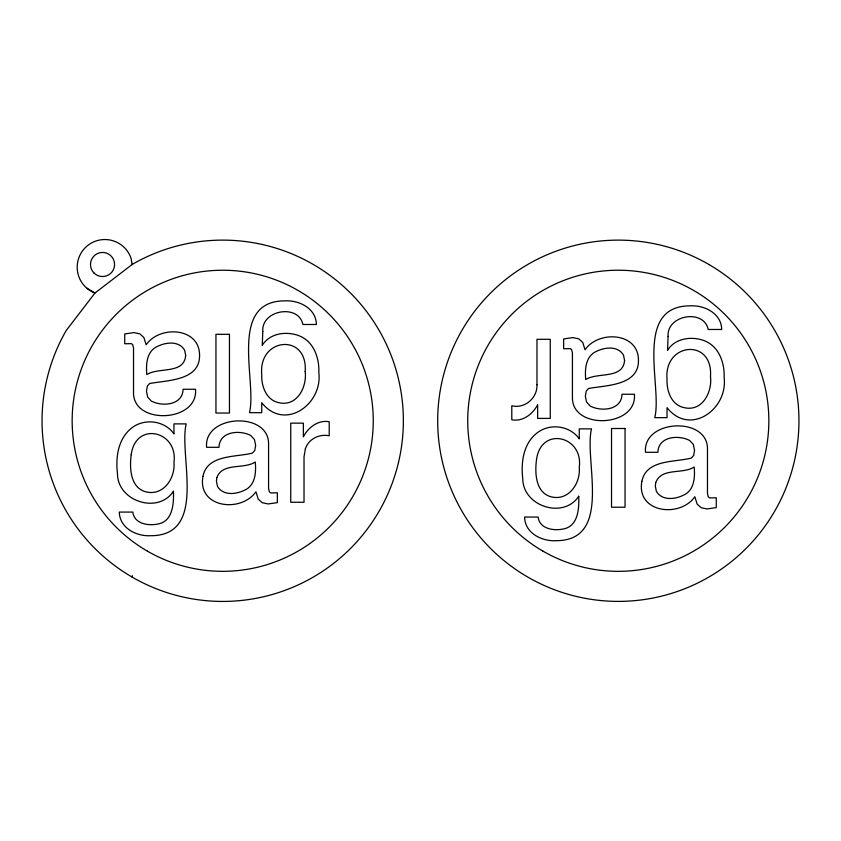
<?xml version="1.0" encoding="UTF-8"?>
<svg xmlns="http://www.w3.org/2000/svg" width="841" height="841" viewBox="0 0 841 841"><rect width="100%" height="100%" fill="white"/><g stroke="black" fill="none" stroke-linecap="round" stroke-linejoin="round"><path stroke-width="1.26" d="M86.833 288.179L94.959 293.036L132.384 264.316A180.657 180.657 0 0 1 400.621 389.404A180.657 180.657 0 0 1 191.338 598.687A180.657 180.657 0 0 1 66.25 330.45L94.959 293.036A27.658 27.658 0 0 1 85.729 247.222A27.658 27.658 0 0 1 131.101 258.429L132.1 264.537M173.435 491.249C173.877 503.465 173.015 521.431 157.824 524.038C148.216 526.056 134.203 523.859 132.815 512.074L119.296 512.074C119.559 528.032 136.305 536.442 150.539 535.717C208.158 535.906 178.45 455.076 186.218 423.885L173.961 423.885L173.961 433.861C164.594 420.468 144.337 417.956 131.68 428.016C117.992 438.687 115.522 457.515 117.467 473.704C117.519 501.32 158.266 514.534 173.435 491.249M262.791 331.491L262.266 345.315C269.73 333.152 286.234 330.986 298.755 335.633C313.693 341.173 319.464 357.877 318.834 372.647C322.818 404.164 284.752 431.717 261.74 402.713L261.74 412.679L249.483 412.679C257.251 381.488 227.543 300.658 285.162 300.857C299.396 300.121 316.142 308.542 316.405 324.489L302.886 324.489C298.65 303.548 261.13 309.919 262.791 331.491M578.734 496.232C579.176 508.458 578.314 526.424 563.123 529.021C553.515 531.039 539.502 528.842 538.114 517.057L524.595 517.057C524.858 533.015 541.604 541.436 555.838 540.7C613.457 540.889 583.749 460.059 591.517 428.868L579.26 428.868L579.26 438.844C569.893 425.462 549.636 422.939 536.979 433.01C523.291 443.67 520.821 462.497 522.766 478.687C522.818 506.314 563.565 519.517 578.734 496.232M668.09 336.474L667.565 350.308C675.029 338.135 691.533 335.969 704.054 340.616C718.992 346.156 724.763 362.86 724.133 377.63C728.117 409.157 690.051 436.71 667.039 407.696L667.039 417.662L654.782 417.662C662.55 386.482 632.842 305.64 690.461 305.84C704.695 305.104 721.441 313.525 721.704 329.472L708.185 329.472C703.949 308.542 666.429 314.902 668.09 336.474M131.207 454.739C129.43 467.995 130.218 488.011 146.197 491.922C163.543 496.053 175.464 478.035 173.961 462.371C178.313 430.991 135.622 420.689 131.207 454.739M305.178 371.543C307.175 387.091 296.926 407.076 278.76 402.639C266.019 400.043 261.183 385.788 261.74 374.203C258.418 337.357 308.006 332.847 305.178 371.543M536.505 459.733C534.729 472.978 535.517 492.994 551.496 496.905C568.842 501.036 580.763 483.018 579.26 467.354C583.612 435.974 540.921 425.672 536.505 459.733M710.477 376.526C712.474 392.085 702.224 412.058 684.059 407.622C671.318 405.026 666.482 390.771 667.039 379.186C663.717 342.34 713.305 337.83 710.477 376.526M199.559 355.07C200.19 380.794 167.306 380.206 149.645 383.507L147.333 386.093L146.45 391.181L147.659 397.047L151.285 401.041C162.366 406.939 182.76 405.225 183.086 389.267L195.49 389.267C198.529 421.909 134.329 425.409 133.519 393.472L133.519 347.901L132.678 344.579L131.354 343.643L124.731 343.769L124.731 333.94L133.887 332.615L139.816 333.835L143.864 337.493L146.155 344.799C159.496 325.215 199.517 327.223 199.559 355.07M202.975 476.3C197.067 507.733 240.799 513.315 255.937 491.764L258.229 499.081L262.276 502.729L268.205 503.948L277.362 502.624L277.362 492.794L270.739 492.931L269.425 491.985L268.573 488.663L268.573 443.091C267.764 411.154 203.575 414.666 206.602 447.296L219.007 447.296C219.343 431.338 239.727 429.625 250.807 435.522L254.434 439.517L255.643 445.383L254.76 450.482L252.447 453.057C235.985 457.462 207.412 454.161 202.975 476.3M638.456 360.053C639.097 385.777 606.214 385.189 588.553 388.489L586.24 391.076L585.357 396.174L586.566 402.03L590.193 406.035C601.273 411.922 621.657 410.208 621.993 394.25L634.398 394.25C637.425 426.892 573.236 430.392 572.427 398.466L572.427 352.894L571.575 349.562L570.261 348.626L563.638 348.752L563.638 338.934L572.795 337.598L578.724 338.818L582.771 342.476L585.063 349.782C598.393 330.198 638.424 332.206 638.456 360.053M641.872 481.294C635.975 512.716 679.696 518.298 694.845 496.747L697.136 504.064L701.184 507.722L707.113 508.942L716.269 507.607L716.269 497.788L709.646 497.914L708.322 496.968L707.481 493.646L707.481 448.074C706.671 416.137 642.471 419.648 645.51 452.29L657.914 452.29C658.24 436.332 678.634 434.618 689.715 440.505L693.341 444.5L694.55 450.366L693.667 455.465L691.355 458.051C674.892 462.455 646.319 459.154 641.872 481.294M185.672 355.365C184.253 374.602 158.602 366.918 146.818 374.571C145.861 364.142 146.66 350.865 157.898 346.208C166.35 342.087 179.186 340.773 184.621 350.213L185.672 355.365M216.81 477.656L216.431 481.199L217.483 486.35C222.907 495.791 235.743 494.487 244.195 490.366C255.433 485.709 256.242 472.421 255.275 462.003C243.743 469.625 222.571 462.182 216.81 477.656M624.569 360.347C623.16 379.596 597.499 371.901 585.725 379.554C584.758 369.125 585.567 355.848 596.805 351.191C605.257 347.07 618.093 345.756 623.517 355.196L624.569 360.347M655.717 482.639L655.328 486.193L656.379 491.344C661.814 500.773 674.65 499.47 683.102 495.349C694.34 490.692 695.139 477.415 694.182 466.986C682.64 474.618 661.478 467.175 655.717 482.639M132.258 576.022L132.384 577.231L132.258 576.022M305.378 448.821L304.022 456.758L304.022 502.256L290.734 502.256L290.734 423.149L303.359 423.149L303.359 436.815C308.132 427.449 318.297 419.67 329.209 421.74L329.209 435.775C319.317 433.725 308.584 438.855 305.378 448.821M536.979 384.8C537.452 398.14 524.763 408.915 511.791 405.772L511.791 419.806C522.703 421.877 532.868 414.098 537.641 404.742L537.641 418.408L550.266 418.408L550.266 339.301L536.979 339.301L536.979 384.8M229.467 334.319L215.948 334.319L215.948 413.047L229.467 413.047L229.467 334.319M625.052 428.5L611.533 428.5L611.533 507.239L625.052 507.239L625.052 428.5M708.9 264.537L708.616 264.316A180.626 180.626 0 0 0 437.688 420.647A180.626 180.626 0 0 0 708.437 577.304A180.626 180.626 0 0 0 708.921 264.505M147.438 551.16A150.55 150.55 0 0 0 373.257 420.773A150.55 150.55 0 0 0 147.438 290.397A150.55 150.55 0 0 0 147.438 551.16M94.024 273.01A12.047 12.047 0 0 0 114.166 267.606A12.047 12.047 0 0 0 99.417 252.857A12.047 12.047 0 0 0 94.024 273.01M543.013 551.16A150.55 150.55 0 0 0 768.842 420.773A150.55 150.55 0 0 0 543.013 290.397A150.55 150.55 0 0 0 543.013 551.16"/></g></svg>
